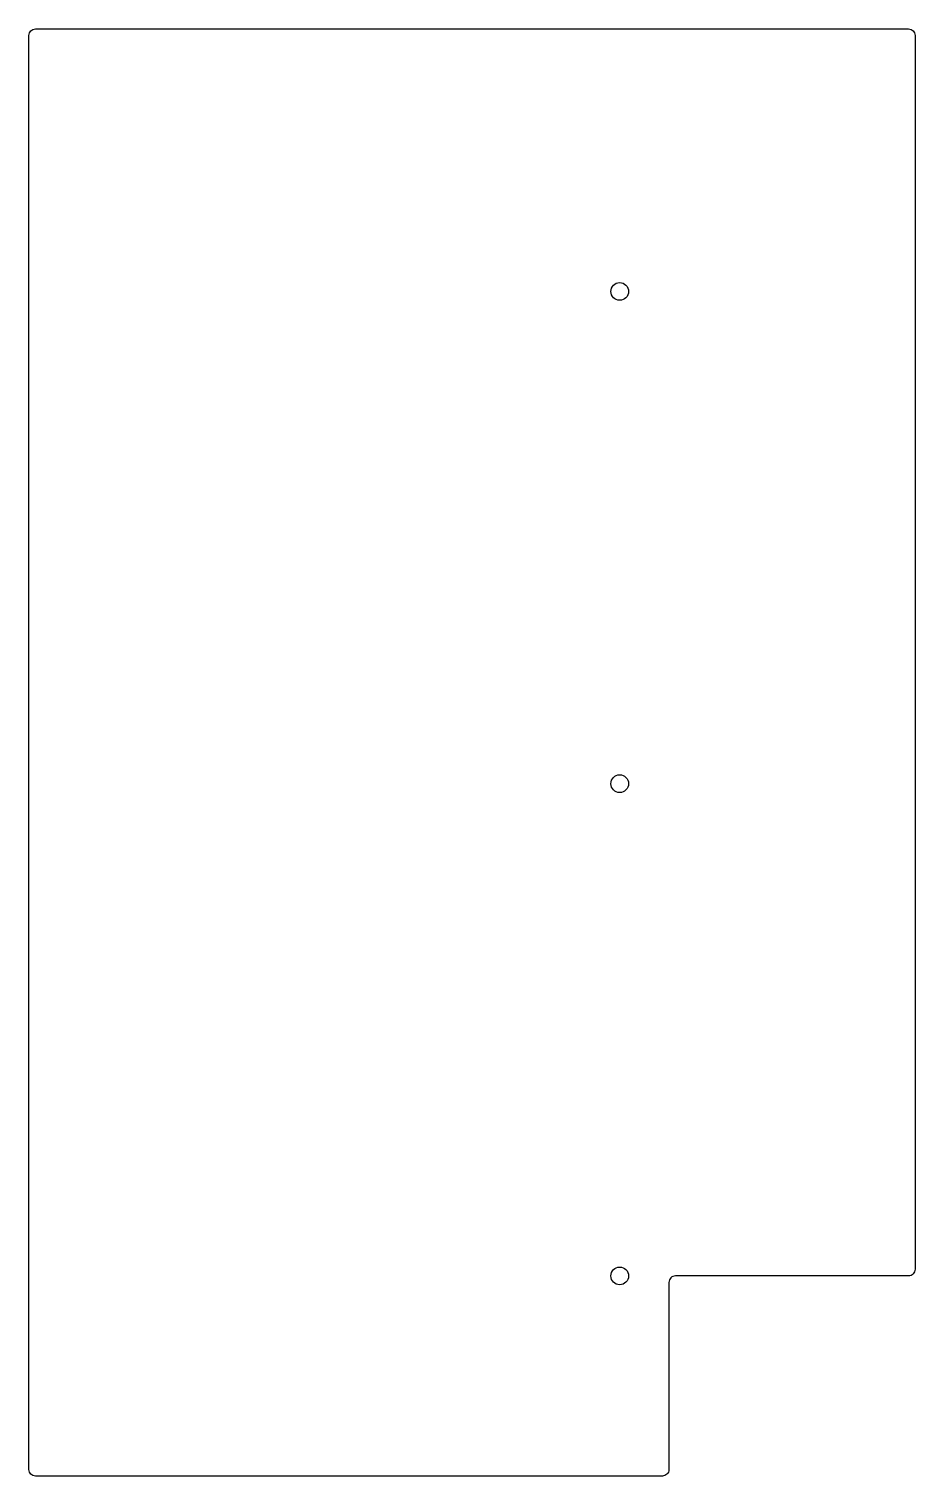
# Model space of a CAD drawing. Header units: millimetres. Extents: x -190 to 80, y 49 to 490.
import ezdxf

# ---------------------------------------------------------------- set-up
doc = ezdxf.new("R2010")
doc.units = ezdxf.units.MM
doc.layers.get('0').update_dxf_attribs({"linetype": 'CONTINUOUS'})

msp = doc.modelspace()

# ---------------------------------------------------------------- linework, layer by layer
msp.add_lwpolyline([(-188, 49, -0.414214), (-190, 51), (-190, 488, -0.414214), (-188, 490), (78, 490, -0.414214), (80, 488), (80, 112, -0.414214), (78, 110), (7, 110, 0.414214), (5, 108), (5, 51, -0.414214), (3, 49)], format="xyb", close=True)
for centre in [(-10, 410), (-10, 260), (-10, 110)]:
    msp.add_circle(centre, 2.7)

doc.saveas('drawing.dxf')
